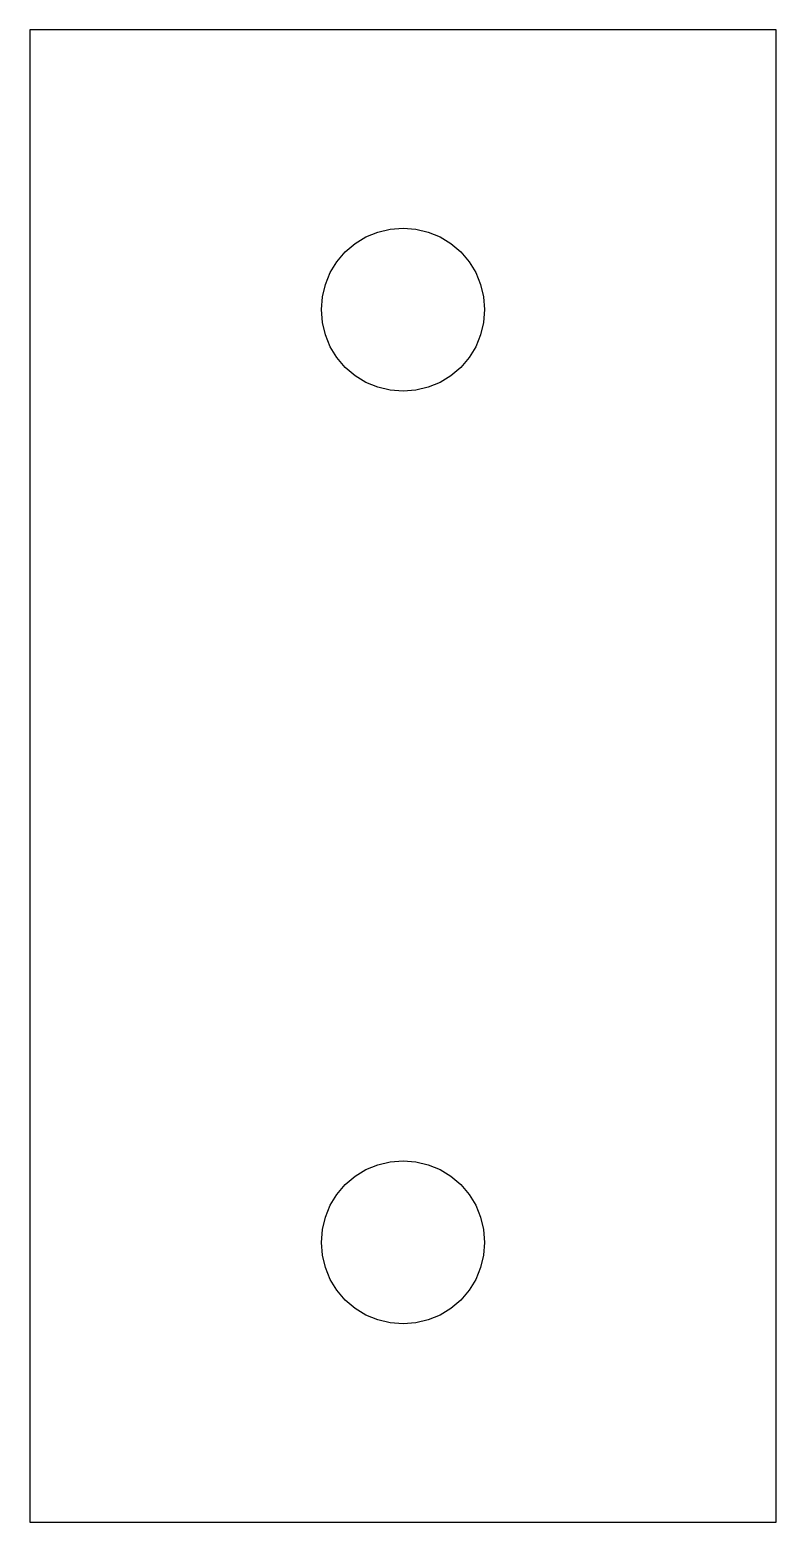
# Model space of a CAD drawing. Header units: metres. Extents: x 125 to 141, y 12.5 to 44.5.
import ezdxf

# ---------------------------------------------------------------- set-up
doc = ezdxf.new("R2010")
doc.units = ezdxf.units.M

msp = doc.modelspace()

# ---------------------------------------------------------------- linework, layer by layer
for p, q in [((141, 44.5), (125, 44.5)), ((125, 44.5), (125, 12.5)), ((141, 12.5), (141, 44.5)), ((131.971, 39.9158), (132.206, 40.0592)), ((132.206, 40.0592), (132.459, 40.1643)), ((132.459, 40.1643), (132.726, 40.2285)), ((132.726, 40.2285), (133, 40.25)), ((133, 40.25), (133.274, 40.2285)), ((133.274, 40.2285), (133.541, 40.1643)), ((133.541, 40.1643), (133.794, 40.0592)), ((133.794, 40.0592), (134.029, 39.9158)), ((131.584, 39.5286), (131.763, 39.7374)), ((131.763, 39.7374), (131.971, 39.9158)), ((134.029, 39.9158), (134.237, 39.7374)), ((134.237, 39.7374), (134.416, 39.5286)), ((131.441, 39.2945), (131.584, 39.5286)), ((134.416, 39.5286), (134.559, 39.2945)), ((131.272, 38.7738), (131.336, 39.0408)), ((131.336, 39.0408), (131.441, 39.2945)), ((134.559, 39.2945), (134.664, 39.0408)), ((134.664, 39.0408), (134.728, 38.7738)), ((131.25, 38.5), (131.272, 38.7738)), ((134.728, 38.7738), (134.75, 38.5)), ((131.272, 38.2262), (131.25, 38.5)), ((134.75, 38.5), (134.728, 38.2262)), ((131.336, 37.9592), (131.272, 38.2262)), ((134.728, 38.2262), (134.664, 37.9592)), ((131.441, 37.7055), (131.336, 37.9592)), ((134.664, 37.9592), (134.559, 37.7055)), ((131.584, 37.4714), (131.441, 37.7055)), ((131.763, 37.2626), (131.584, 37.4714)), ((134.416, 37.4714), (134.237, 37.2626)), ((134.559, 37.7055), (134.416, 37.4714)), ((131.971, 37.0842), (131.763, 37.2626)), ((134.237, 37.2626), (134.029, 37.0842)), ((132.206, 36.9407), (131.971, 37.0842)), ((132.459, 36.8356), (132.206, 36.9407)), ((132.726, 36.7715), (132.459, 36.8356)), ((133.541, 36.8356), (133.274, 36.7715)), ((133.794, 36.9407), (133.541, 36.8356)), ((134.029, 37.0842), (133.794, 36.9407)), ((133, 36.75), (132.726, 36.7715)), ((133.274, 36.7715), (133, 36.75)), ((132.206, 20.0592), (132.459, 20.1643)), ((132.459, 20.1643), (132.726, 20.2285)), ((132.726, 20.2285), (133, 20.25)), ((133, 20.25), (133.274, 20.2285)), ((133.274, 20.2285), (133.541, 20.1643)), ((133.541, 20.1643), (133.794, 20.0592)), ((131.763, 19.7374), (131.971, 19.9158)), ((131.971, 19.9158), (132.206, 20.0592)), ((133.794, 20.0592), (134.029, 19.9158)), ((134.029, 19.9158), (134.237, 19.7374)), ((131.441, 19.2945), (131.584, 19.5286)), ((131.584, 19.5286), (131.763, 19.7374)), ((134.237, 19.7374), (134.416, 19.5286)), ((134.416, 19.5286), (134.559, 19.2945)), ((131.336, 19.0408), (131.441, 19.2945)), ((134.559, 19.2945), (134.664, 19.0408)), ((131.272, 18.7738), (131.336, 19.0408)), ((134.664, 19.0408), (134.728, 18.7738)), ((131.25, 18.5), (131.272, 18.7738)), ((134.728, 18.7738), (134.75, 18.5)), ((131.272, 18.2262), (131.25, 18.5)), ((134.75, 18.5), (134.728, 18.2262)), ((131.336, 17.9592), (131.272, 18.2262)), ((131.441, 17.7055), (131.336, 17.9592)), ((134.664, 17.9592), (134.559, 17.7055)), ((134.728, 18.2262), (134.664, 17.9592)), ((131.584, 17.4714), (131.441, 17.7055)), ((134.559, 17.7055), (134.416, 17.4714)), ((131.763, 17.2626), (131.584, 17.4714)), ((134.416, 17.4714), (134.237, 17.2626)), ((131.971, 17.0842), (131.763, 17.2626)), ((132.206, 16.9407), (131.971, 17.0842)), ((134.029, 17.0842), (133.794, 16.9407)), ((134.237, 17.2626), (134.029, 17.0842)), ((132.459, 16.8356), (132.206, 16.9407)), ((132.726, 16.7715), (132.459, 16.8356)), ((133, 16.75), (132.726, 16.7715)), ((133.274, 16.7715), (133, 16.75)), ((133.541, 16.8356), (133.274, 16.7715)), ((133.794, 16.9407), (133.541, 16.8356)), ((125, 12.5), (141, 12.5))]:
    msp.add_line(p, q)

doc.saveas('drawing.dxf')
